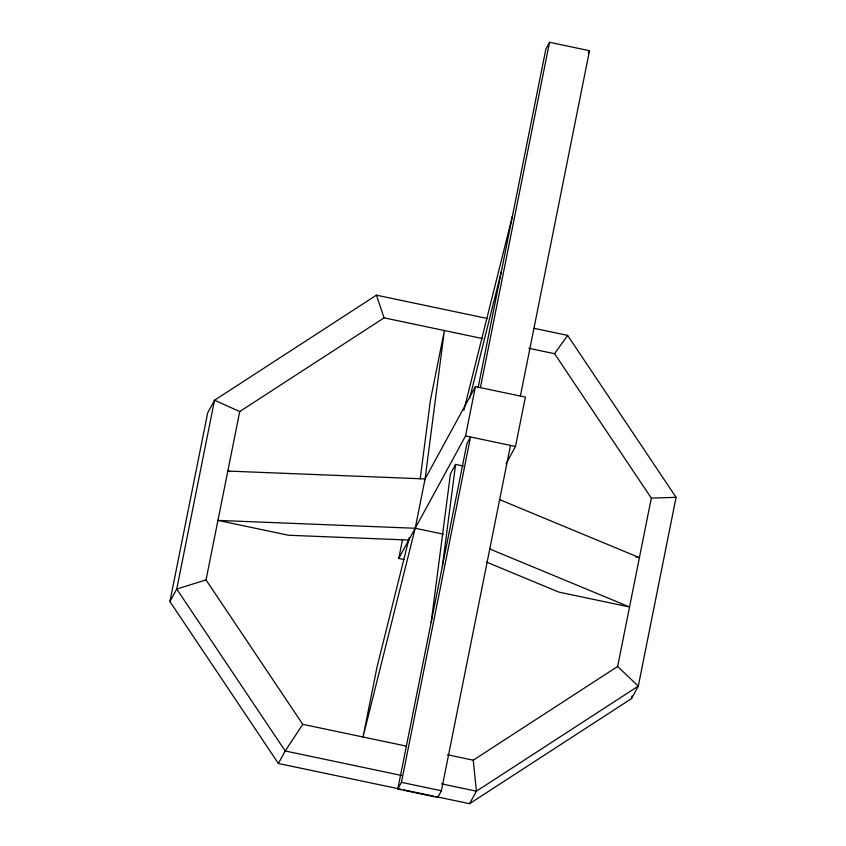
<?xml version="1.0" encoding="UTF-8"?>
<svg xmlns="http://www.w3.org/2000/svg" width="846" height="846" viewBox="0 0 846 846"><rect width="100%" height="100%" fill="white"/><g stroke="black" fill="none" stroke-linecap="round" stroke-linejoin="round"><path stroke-width="1.27" d="M420.187 478.921L430.413 400.295L444.372 330.522L425.083 478.931L415.206 528.264L363.029 737.003L376.988 667.23L409.295 537.527M431.174 622.233L450.463 473.823L455.603 464.401L463.333 466.03M442.342 566.418L455.603 464.401M401.11 789.297L278.387 763.483L169.919 601.548L207.704 412.742L214.524 400.243L376.428 295.169L487.518 318.54M406.577 746.161L302.762 724.324L206.033 579.912L239.725 411.547L384.105 317.853L482.802 338.612M403.891 559.513L398.762 558.434L402.559 539.452M398.762 558.434L465.543 435.944L475.42 386.611L525.377 397.112L515.5 446.455L506.056 463.788M397.789 789.022L466.907 443.664L470.545 436.991L401.427 782.349L397.789 789.022L437.763 797.429L441.39 790.756L510.508 445.398M478.075 387.859L545.892 48.962L549.53 42.3L589.503 50.707L520.385 396.065M480.412 387.658L549.53 42.3M447.418 754.748L473.252 760.184L617.633 666.489L651.325 498.125L554.595 353.713L528.771 348.277M435.986 796.636L469.572 803.7L631.476 698.637L631.994 696.047M534.027 328.322L567.613 335.386L676.081 497.332L638.296 686.127L631.476 698.637M463.851 410.405L512.517 215.751M469.636 398.403L501.35 271.577M169.919 601.548L176.74 589.038L214.524 400.243L239.725 411.547M588.287 52.928L589.503 50.707M424.385 480.211L475.42 386.611M278.387 763.483L285.208 750.984L302.762 724.324M469.572 803.7L476.393 791.2L638.296 686.127L617.633 666.489M554.595 353.713L567.613 335.386M206.033 579.912L176.74 589.038L285.208 750.984L401.469 775.433M651.325 498.125L676.081 497.332M425.083 478.931L227.817 471.063L230.387 471.603M408.787 540.055L288.592 535.254L217.94 520.396L415.206 528.264L443.389 534.196M465.543 435.944L515.5 446.455M635.568 556.827L639.417 557.641L499.394 499.542M441.506 783.861L476.393 791.2L473.252 760.184M401.427 782.349L441.39 790.756M403.69 789.847L433.406 796.097M489.517 548.874L629.54 606.973L558.889 592.115L486.492 562.072M376.428 295.169L384.105 317.853"/></g></svg>
